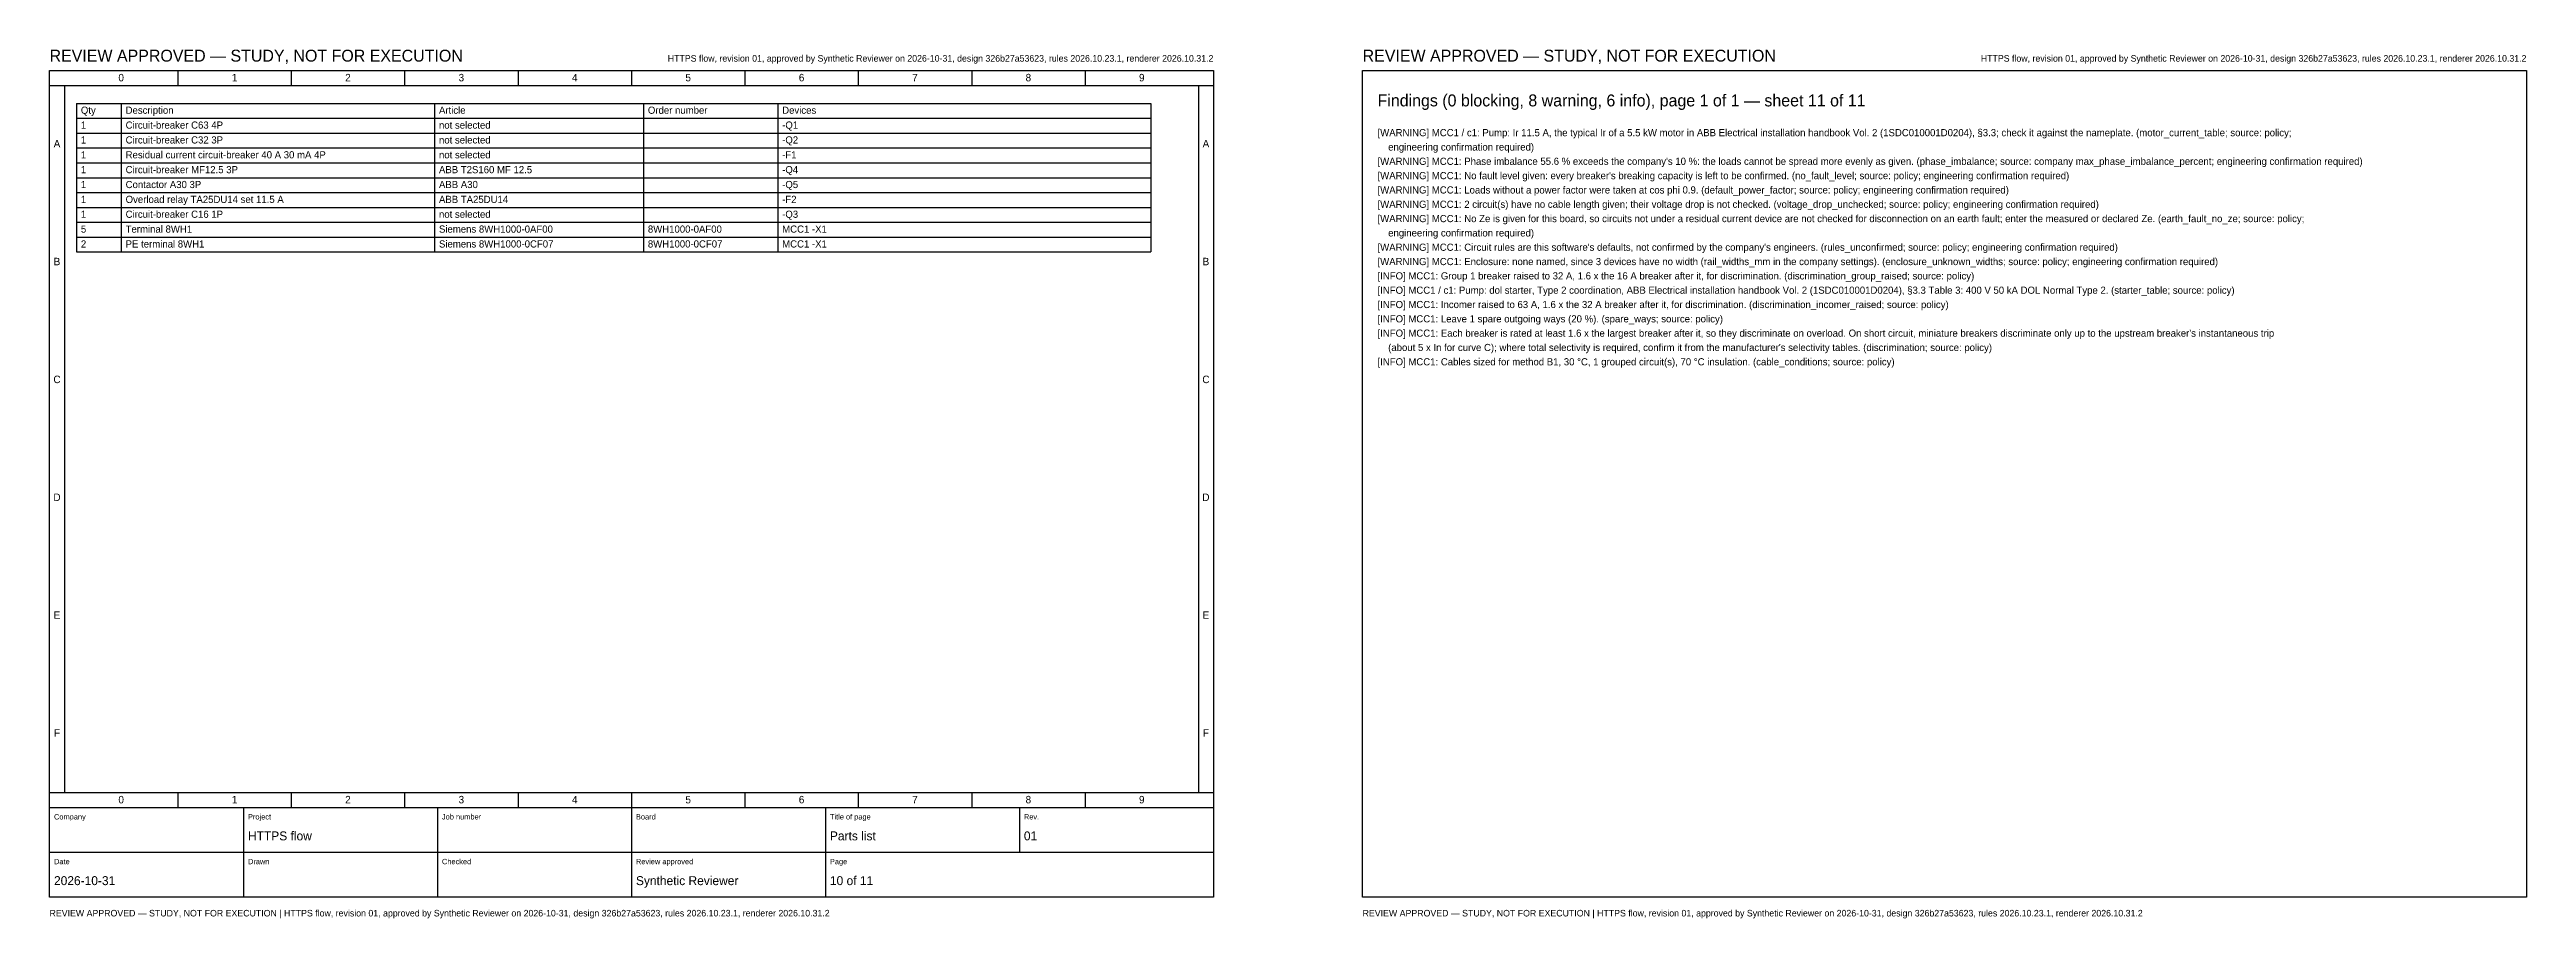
# Model space of a CAD drawing. Header units: millimetres. Extents: x 20 to 4810, y 3 to 294.
# Drawn here: x 3980 to 4810, y 3 to 294 of the extents above; entities that cross this region are included whole.
import ezdxf
from ezdxf.enums import TextEntityAlignment as Align

# ---------------------------------------------------------------- set-up
doc = ezdxf.new("R2010")
doc.units = ezdxf.units.MM
for name, color, linetype in [('FRAME', 7, 'CONTINUOUS'), ('SYMBOLS', 7, 'CONTINUOUS'), ('TEXT', 7, 'CONTINUOUS')]:
    doc.layers.add(name, color=color, linetype=linetype)

msp = doc.modelspace()

# ---------------------------------------------------------------- linework, layer by layer
at = {"layer": 'FRAME'}
for points in [[(3980, 287), (4370, 287), (4370, 10), (3980, 10)], [(4420, 287), (4810, 287), (4810, 10), (4420, 10)]]:
    msp.add_lwpolyline(points, close=True, dxfattribs=at)
at = {"layer": 'SYMBOLS'}
for p, q in [((4023, 287), (4023, 282)), ((4061, 287), (4061, 282)), ((4099, 287), (4099, 282)), ((4137, 287), (4137, 282)), ((4175, 287), (4175, 282)), ((4213, 287), (4213, 282)), ((4251, 287), (4251, 282)), ((4289, 287), (4289, 282)), ((4327, 287), (4327, 282)), ((3980, 282), (4370, 282)), ((3985, 282), (3985, 45)), ((3989, 276), (4349, 276)), ((3989, 276), (3989, 226.2)), ((4004, 276), (4004, 226.2)), ((4109, 276), (4109, 226.2)), ((4179, 276), (4179, 226.2)), ((4224, 276), (4224, 226.2)), ((4349, 276), (4349, 226.2)), ((4365, 282), (4365, 45)), ((3989, 271.02), (4349, 271.02)), ((3989, 266.04), (4349, 266.04)), ((3989, 261.06), (4349, 261.06)), ((3989, 256.08), (4349, 256.08)), ((3989, 251.1), (4349, 251.1)), ((3989, 246.12), (4349, 246.12)), ((3989, 241.14), (4349, 241.14)), ((3989, 236.16), (4349, 236.16)), ((3989, 231.18), (4349, 231.18)), ((3989, 226.2), (4349, 226.2)), ((3980, 45), (4370, 45)), ((4023, 45), (4023, 40)), ((4061, 45), (4061, 40)), ((4099, 45), (4099, 40)), ((4137, 45), (4137, 40)), ((4175, 45), (4175, 40)), ((4213, 45), (4213, 40)), ((4251, 45), (4251, 40)), ((4289, 45), (4289, 40)), ((4327, 45), (4327, 40)), ((3980, 40), (4370, 40)), ((4045, 40), (4045, 25)), ((4110, 40), (4110, 25)), ((4175, 40), (4175, 25)), ((4240, 40), (4240, 25)), ((4305, 40), (4305, 25)), ((3980, 25), (4370, 25)), ((4045, 25), (4045, 10)), ((4110, 25), (4110, 10)), ((4175, 25), (4175, 10)), ((4240, 25), (4240, 10))]:
    msp.add_line(p, q, dxfattribs=at)

# ---------------------------------------------------------------- texts
at = {"layer": 'TEXT'}
for s, height, p in [('REVIEW APPROVED — STUDY, NOT FOR EXECUTION', 4, (3980, 290)), ('REVIEW APPROVED — STUDY, NOT FOR EXECUTION', 4, (4420, 290)), ('Qty', 2.4, (3990.5, 272.52)), ('Description', 2.4, (4005.5, 272.52)), ('Article', 2.4, (4110.5, 272.52)), ('Order number', 2.4, (4180.5, 272.52)), ('Devices', 2.4, (4225.5, 272.52)), ('Findings (0 blocking, 8 warning, 6 info), page 1 of 1 — sheet 11 of 11', 4, (4425, 275)), ('1', 2.4, (3990.5, 267.54)), ('Circuit-breaker C63 4P', 2.4, (4005.5, 267.54)), ('not selected', 2.4, (4110.5, 267.54)), ('-Q1', 2.4, (4225.5, 267.54)), ('[WARNING] MCC1 / c1: Pump: Ir 11.5 A, the typical Ir of a 5.5 kW motor in ABB Electrical installation handbook Vol. 2 (1SDC010001D0204), §3.3; check it against the nameplate. (motor_current_table; source: policy;', 2.4, (4425, 265)), ('1', 2.4, (3990.5, 262.56)), ('1', 2.4, (3990.5, 257.58)), ('Circuit-breaker C32 3P', 2.4, (4005.5, 262.56)), ('Residual current circuit-breaker 40 A 30 mA 4P', 2.4, (4005.5, 257.58)), ('not selected', 2.4, (4110.5, 262.56)), ('not selected', 2.4, (4110.5, 257.58)), ('-Q2', 2.4, (4225.5, 262.56)), ('-F1', 2.4, (4225.5, 257.58)), ("[WARNING] MCC1: Phase imbalance 55.6 % exceeds the company's 10 %: the loads cannot be spread more evenly as given. (phase_imbalance; source: company max_phase_imbalance_percent; engineering confirmation required)", 2.4, (4425, 255.4)), ('    engineering confirmation required)', 2.4, (4425, 260.2)), ('1', 2.4, (3990.5, 252.6)), ('1', 2.4, (3990.5, 247.62)), ('Circuit-breaker MF12.5 3P', 2.4, (4005.5, 252.6)), ('Contactor A30 3P', 2.4, (4005.5, 247.62)), ('ABB T2S160 MF 12.5', 2.4, (4110.5, 252.6)), ('ABB A30', 2.4, (4110.5, 247.62)), ('-Q4', 2.4, (4225.5, 252.6)), ('-Q5', 2.4, (4225.5, 247.62)), ("[WARNING] MCC1: No fault level given: every breaker's breaking capacity is left to be confirmed. (no_fault_level; source: policy; engineering confirmation required)", 2.4, (4425, 250.6)), ('1', 2.4, (3990.5, 242.64)), ('Overload relay TA25DU14 set 11.5 A', 2.4, (4005.5, 242.64)), ('ABB TA25DU14', 2.4, (4110.5, 242.64)), ('-F2', 2.4, (4225.5, 242.64)), ('[WARNING] MCC1: Loads without a power factor were taken at cos phi 0.9. (default_power_factor; source: policy; engineering confirmation required)', 2.4, (4425, 245.8)), ('[WARNING] MCC1: 2 circuit(s) have no cable length given; their voltage drop is not checked. (voltage_drop_unchecked; source: policy; engineering confirmation required)', 2.4, (4425, 241)), ('5', 2.4, (3990.5, 232.68)), ('1', 2.4, (3990.5, 237.66)), ('Terminal 8WH1', 2.4, (4005.5, 232.68)), ('Circuit-breaker C16 1P', 2.4, (4005.5, 237.66)), ('Siemens 8WH1000-0AF00', 2.4, (4110.5, 232.68)), ('not selected', 2.4, (4110.5, 237.66)), ('8WH1000-0AF00', 2.4, (4180.5, 232.68)), ('-Q3', 2.4, (4225.5, 237.66)), ('MCC1 -X1', 2.4, (4225.5, 232.68)), ('[WARNING] MCC1: No Ze is given for this board, so circuits not under a residual current device are not checked for disconnection on an earth fault; enter the measured or declared Ze. (earth_fault_no_ze; source: policy;', 2.4, (4425, 236.2)), ('    engineering confirmation required)', 2.4, (4425, 231.4)), ('2', 2.4, (3990.5, 227.7)), ('PE terminal 8WH1', 2.4, (4005.5, 227.7)), ('Siemens 8WH1000-0CF07', 2.4, (4110.5, 227.7)), ('8WH1000-0CF07', 2.4, (4180.5, 227.7)), ('MCC1 -X1', 2.4, (4225.5, 227.7)), ("[WARNING] MCC1: Circuit rules are this software's defaults, not confirmed by the company's engineers. (rules_unconfirmed; source: policy; engineering confirmation required)", 2.4, (4425, 226.6)), ('[WARNING] MCC1: Enclosure: none named, since 3 devices have no width (rail_widths_mm in the company settings). (enclosure_unknown_widths; source: policy; engineering confirmation required)', 2.4, (4425, 221.8)), ('[INFO] MCC1: Group 1 breaker raised to 32 A, 1.6 x the 16 A breaker after it, for discrimination. (discrimination_group_raised; source: policy)', 2.4, (4425, 217)), ('[INFO] MCC1 / c1: Pump: dol starter, Type 2 coordination, ABB Electrical installation handbook Vol. 2 (1SDC010001D0204), §3.3 Table 3: 400 V 50 kA DOL Normal Type 2. (starter_table; source: policy)', 2.4, (4425, 212.2)), ('[INFO] MCC1: Incomer raised to 63 A, 1.6 x the 32 A breaker after it, for discrimination. (discrimination_incomer_raised; source: policy)', 2.4, (4425, 207.4)), ('[INFO] MCC1: Leave 1 spare outgoing ways (20 %). (spare_ways; source: policy)', 2.4, (4425, 202.6)), ("[INFO] MCC1: Each breaker is rated at least 1.6 x the largest breaker after it, so they discriminate on overload. On short circuit, miniature breakers discriminate only up to the upstream breaker's instantaneous trip", 2.4, (4425, 197.8)), ("    (about 5 x In for curve C); where total selectivity is required, confirm it from the manufacturer's selectivity tables. (discrimination; source: policy)", 2.4, (4425, 193)), ('[INFO] MCC1: Cables sized for method B1, 30 °C, 1 grouped circuit(s), 70 °C insulation. (cable_conditions; source: policy)', 2.4, (4425, 188.2)), ('Company', 1.8, (3981.5, 36)), ('Project', 1.8, (4046.5, 36)), ('Job number', 1.8, (4111.5, 36)), ('Board', 1.8, (4176.5, 36)), ('Title of page', 1.8, (4241.5, 36)), ('Rev.', 1.8, (4306.5, 36)), ('HTTPS flow', 3, (4046.5, 29)), ('Parts list', 3, (4241.5, 29)), ('01', 3, (4306.5, 29)), ('Date', 1.8, (3981.5, 21)), ('2026-10-31', 3, (3981.5, 14)), ('Drawn', 1.8, (4046.5, 21)), ('Checked', 1.8, (4111.5, 21)), ('Synthetic Reviewer', 3, (4176.5, 14)), ('Review approved', 1.8, (4176.5, 21)), ('Page', 1.8, (4241.5, 21)), ('10 of 11', 3, (4241.5, 14)), ('REVIEW APPROVED — STUDY, NOT FOR EXECUTION | HTTPS flow, revision 01, approved by Synthetic Reviewer on 2026-10-31, design 326b27a53623, rules 2026.10.23.1, renderer 2026.10.31.2', 2.2, (3980, 3.5)), ('REVIEW APPROVED — STUDY, NOT FOR EXECUTION | HTTPS flow, revision 01, approved by Synthetic Reviewer on 2026-10-31, design 326b27a53623, rules 2026.10.23.1, renderer 2026.10.31.2', 2.2, (4420, 3.5))]:
    msp.add_text(s, height=height, dxfattribs=at).set_placement(p)
for p in [(4370, 290), (4810, 290)]:
    msp.add_text('HTTPS flow, revision 01, approved by Synthetic Reviewer on 2026-10-31, design 326b27a53623, rules 2026.10.23.1, renderer 2026.10.31.2', height=2.2, dxfattribs=at).set_placement(p, align=Align.RIGHT)
for s, p in [('0', (4004, 283.4)), ('1', (4042, 283.4)), ('2', (4080, 283.4)), ('3', (4118, 283.4)), ('4', (4156, 283.4)), ('5', (4194, 283.4)), ('6', (4232, 283.4)), ('7', (4270, 283.4)), ('8', (4308, 283.4)), ('9', (4346, 283.4)), ('A', (3982.5, 261.25)), ('A', (4367.5, 261.25)), ('B', (3982.5, 221.75)), ('B', (4367.5, 221.75)), ('C', (3982.5, 182.25)), ('C', (4367.5, 182.25)), ('D', (3982.5, 142.75)), ('D', (4367.5, 142.75)), ('E', (3982.5, 103.25)), ('E', (4367.5, 103.25)), ('F', (3982.5, 63.75)), ('F', (4367.5, 63.75)), ('0', (4004, 41.4)), ('1', (4042, 41.4)), ('2', (4080, 41.4)), ('3', (4118, 41.4)), ('4', (4156, 41.4)), ('5', (4194, 41.4)), ('6', (4232, 41.4)), ('7', (4270, 41.4)), ('8', (4308, 41.4)), ('9', (4346, 41.4))]:
    msp.add_text(s, height=2.5, dxfattribs=at).set_placement(p, align=Align.CENTER)

doc.saveas('drawing.dxf')
